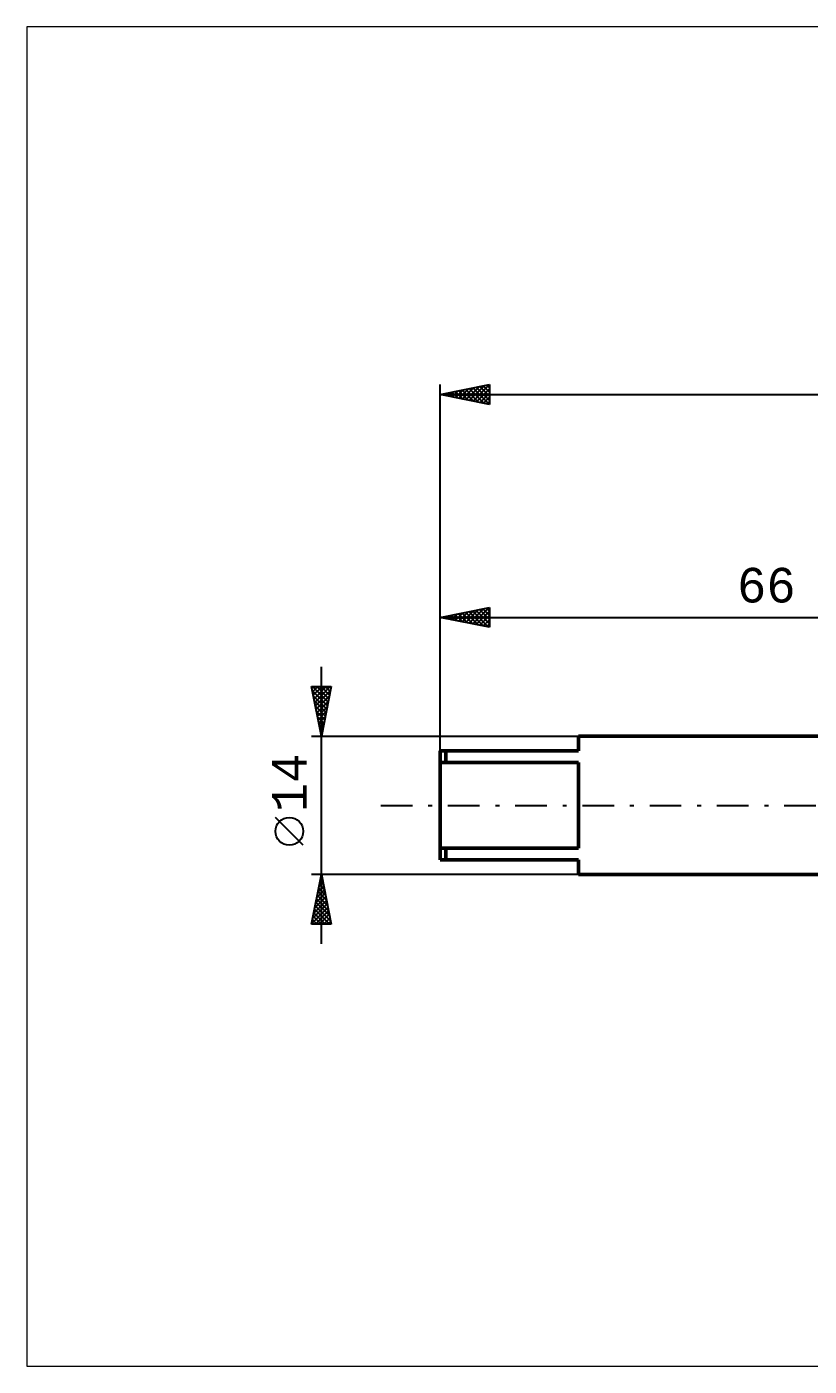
# Model space of a CAD drawing. Header units: millimetres. Extents: x -108 to 139, y -57 to 79.
# Drawn here: x -107.8 to -28.7, y -56.7 to 78.7 of the extents above; entities that cross this region are included whole.
import ezdxf
from ezdxf.enums import TextEntityAlignment as Align

# ---------------------------------------------------------------- set-up
doc = ezdxf.new("R2010")
doc.units = ezdxf.units.MM
doc.header["$LTSCALE"] = 8
doc.linetypes.add('LONGDASH_DASH', pattern=[0.85, 0.4, -0.2, 0.05, -0.2])
for name, color, linetype in [('INFTOTAL', 9, 'CONTINUOUS'), ('SK1', 4, 'CONTINUOUS'), ('SK2', 7, 'CONTINUOUS'), ('SK4', 2, 'LONGDASH_DASH')]:
    doc.layers.add(name, color=color, linetype=linetype)
doc.styles.get("Standard").update_dxf_attribs({"font": 'Monospac821 BT'})

msp = doc.modelspace()

# ---------------------------------------------------------------- linework, layer by layer
at = {"layer": 'INFTOTAL', "color": 9, "linetype": 'CONTINUOUS', "lineweight": 18}
for p, q in [((83.6, 78.68), (-107.8, 78.68)), ((-107.8, 78.68), (-107.8, -56.68)), ((-107.8, -56.68), (83.6, -56.68))]:
    msp.add_line(p, q, dxfattribs=at)
at = {"layer": 'SK1', "color": 4, "linetype": 'CONTINUOUS', "lineweight": 50}
for p, q in [((0, 7), (-52, 7)), ((-52, 7), (-52, 5.5)), ((-52, 5.5), (-66, 5.5)), ((-66, 5.5), (-66, -5.5)), ((-65.4, 5.5), (-65.4, 4.33)), ((-66, 4.33), (-52, 4.33)), ((-52, 4.33), (-52, -4.33)), ((-52, -4.33), (-66, -4.33)), ((-65.4, -5.5), (-65.4, -4.33)), ((-66, -5.5), (-52, -5.5)), ((-52, -5.5), (-52, -7)), ((-52, -7), (0, -7))]:
    msp.add_line(p, q, dxfattribs=at)
at = {"layer": 'SK2', "color": 7, "linetype": 'CONTINUOUS', "lineweight": 25}
for p, q in [((-66, 7), (-66, 42.52)), ((-66, 41.52), (-61, 42.52)), ((-64.43, 41.21), (-63.65, 42)), ((-64.08, 41.14), (-63.12, 42.1)), ((-63.75, 41.97), (-62.63, 40.85)), ((-63.72, 41.07), (-62.59, 42.21)), ((-63.4, 42.04), (-62.1, 40.75)), ((-63.37, 41), (-62.05, 42.31)), ((-63.05, 42.12), (-61.57, 40.64)), ((-63.02, 40.93), (-61.52, 42.42)), ((-62.69, 42.19), (-61.04, 40.53)), ((-62.66, 40.86), (-61, 42.52)), ((-62.34, 42.26), (-61, 40.92)), ((-62.31, 40.79), (-61, 42.1)), ((-61.99, 42.33), (-61, 41.34)), ((-61.63, 42.4), (-61, 41.77)), ((-61.28, 42.47), (-61, 42.19)), ((-61, 42.52), (-61, 40.52)), ((-66, 41.52), (44, 41.52)), ((-61, 40.52), (-66, 41.52)), ((-65.88, 41.55), (-65.81, 41.49)), ((-65.84, 41.49), (-65.77, 41.57)), ((-65.52, 41.62), (-65.28, 41.38)), ((-65.49, 41.42), (-65.24, 41.68)), ((-65.17, 41.69), (-64.75, 41.28)), ((-65.14, 41.35), (-64.71, 41.78)), ((-64.82, 41.76), (-64.22, 41.17)), ((-64.78, 41.28), (-64.18, 41.89)), ((-64.46, 41.83), (-63.69, 41.06)), ((-64.11, 41.9), (-63.16, 40.96)), ((-61.96, 40.72), (-61, 41.67)), ((-61.6, 40.65), (-61, 41.25)), ((-61.25, 40.57), (-61, 40.82)), ((-66, 5.5), (-66, 20)), ((-66, 19), (-61, 20)), ((-66, 19), (0, 19)), ((-61, 18), (-66, 19)), ((-65.91, 19.02), (-65.86, 18.97)), ((-65.88, 18.98), (-65.82, 19.04)), ((-65.55, 19.09), (-65.33, 18.87)), ((-65.52, 18.9), (-65.29, 19.14)), ((-65.2, 19.16), (-64.8, 18.76)), ((-65.17, 18.83), (-64.76, 19.25)), ((-64.85, 19.23), (-64.27, 18.65)), ((-64.82, 18.76), (-64.23, 19.35)), ((-64.49, 19.3), (-63.74, 18.55)), ((-64.46, 18.69), (-63.69, 19.46)), ((-64.14, 19.37), (-63.21, 18.44)), ((-64.11, 18.62), (-63.16, 19.57)), ((-63.79, 19.44), (-62.68, 18.34)), ((-63.76, 18.55), (-62.63, 19.67)), ((-63.43, 19.51), (-62.15, 18.23)), ((-63.4, 18.48), (-62.1, 19.78)), ((-63.08, 19.58), (-61.62, 18.12)), ((-63.05, 18.41), (-61.57, 19.89)), ((-62.73, 19.65), (-61.09, 18.02)), ((-62.7, 18.34), (-61.04, 19.99)), ((-62.37, 19.73), (-61, 18.35)), ((-62.34, 18.27), (-61, 19.61)), ((-62.02, 19.8), (-61, 18.78)), ((-61.99, 18.2), (-61, 19.19)), ((-61.67, 19.87), (-61, 19.2)), ((-61.31, 19.94), (-61, 19.63)), ((-61, 20), (-61, 18)), ((-61.63, 18.13), (-61, 18.76)), ((-61.28, 18.06), (-61, 18.34)), ((-78, -14), (-78, 14)), ((-78, 7), (-79, 12)), ((-79, 12), (-77, 12)), ((-78.97, 11.83), (-78.79, 12)), ((-78.92, 11.61), (-77.39, 10.07)), ((-78.89, 11.47), (-78.37, 12)), ((-78.89, 12), (-77.31, 10.43)), ((-78.82, 11.12), (-77.94, 12)), ((-78.82, 11.08), (-77.46, 9.72)), ((-78.75, 10.77), (-77.52, 12)), ((-78.68, 10.41), (-77.1, 12)), ((-78.61, 10.06), (-77.08, 11.59)), ((-78.54, 9.71), (-77.19, 11.06)), ((-78.46, 12), (-77.24, 10.78)), ((-78.04, 12), (-77.17, 11.13)), ((-77, 12), (-78, 7)), ((-77.62, 12), (-77.1, 11.49)), ((-77.19, 12), (-77.03, 11.84)), ((-78.71, 10.55), (-77.53, 9.37)), ((-78.6, 10.02), (-77.6, 9.01)), ((-78.5, 9.49), (-77.67, 8.66)), ((-78.47, 9.35), (-77.29, 10.53)), ((-78.4, 9), (-77.4, 10)), ((-78.39, 8.96), (-77.74, 8.3)), ((-78.33, 8.65), (-77.51, 9.47)), ((-78.29, 8.43), (-77.81, 7.95)), ((-78.26, 8.29), (-77.61, 8.94)), ((-78.19, 7.94), (-77.72, 8.41)), ((-79, 7), (-52, 7)), ((-78.18, 7.9), (-77.88, 7.6)), ((-78.12, 7.58), (-77.82, 7.88)), ((-78.07, 7.37), (-77.95, 7.24)), ((-78.05, 7.23), (-77.93, 7.35)), ((-79.85, -4.02), (-82.65, -1.22)), ((-78, -7), (-79, -7)), ((-79, -12), (-78, -7)), ((-78.25, -8.25), (-77.83, -7.83)), ((-78.2, -8.02), (-77.69, -8.53)), ((-78.14, -7.72), (-77.9, -7.48)), ((-78.13, -7.66), (-77.8, -8)), ((-78.06, -7.31), (-77.91, -7.47)), ((-78.04, -7.18), (-77.98, -7.12)), ((-52, -7), (-78, -7)), ((-78, -7), (-77, -12)), ((-78.67, -10.37), (-77.55, -9.24)), ((-78.57, -9.84), (-77.62, -8.89)), ((-78.49, -9.43), (-77.27, -10.65)), ((-78.46, -9.31), (-77.69, -8.54)), ((-78.42, -9.08), (-77.38, -10.12)), ((-78.36, -8.78), (-77.76, -8.18)), ((-78.34, -8.72), (-77.48, -9.59)), ((-78.27, -8.37), (-77.59, -9.06)), ((-78.99, -11.96), (-77.34, -10.31)), ((-78.89, -11.43), (-77.41, -9.95)), ((-78.78, -10.9), (-77.48, -9.6)), ((-78.7, -10.49), (-77.19, -12)), ((-78.63, -10.14), (-77.06, -11.71)), ((-78.61, -12), (-77.27, -10.66)), ((-78.56, -9.79), (-77.16, -11.18)), ((-77, -12), (-79, -12)), ((-78.98, -11.91), (-78.89, -12)), ((-78.91, -11.55), (-78.46, -12)), ((-78.84, -11.2), (-78.04, -12)), ((-78.77, -10.85), (-77.61, -12)), ((-78.19, -12), (-77.2, -11.01)), ((-77.76, -12), (-77.13, -11.37)), ((-77.34, -12), (-77.06, -11.72))]:
    msp.add_line(p, q, dxfattribs=at)
msp.add_circle((-81.25, -2.62), 1.4, dxfattribs=at)
at = {"layer": 'SK4', "color": 2, "linetype": 'LONGDASH_DASH', "lineweight": 25}
msp.add_line((-72, 0), (50, 0), dxfattribs=at)

# ---------------------------------------------------------------- texts
at = {"layer": 'SK2', "color": 7, "linetype": 'CONTINUOUS', "lineweight": 25}
msp.add_text('66', height=3.5, dxfattribs=at).set_placement((-33, 20.5), align=Align.CENTER)
msp.add_text('14', height=3.5, rotation=90, dxfattribs=at).set_placement((-79.5, 2.27), align=Align.CENTER)

doc.saveas('drawing.dxf')
